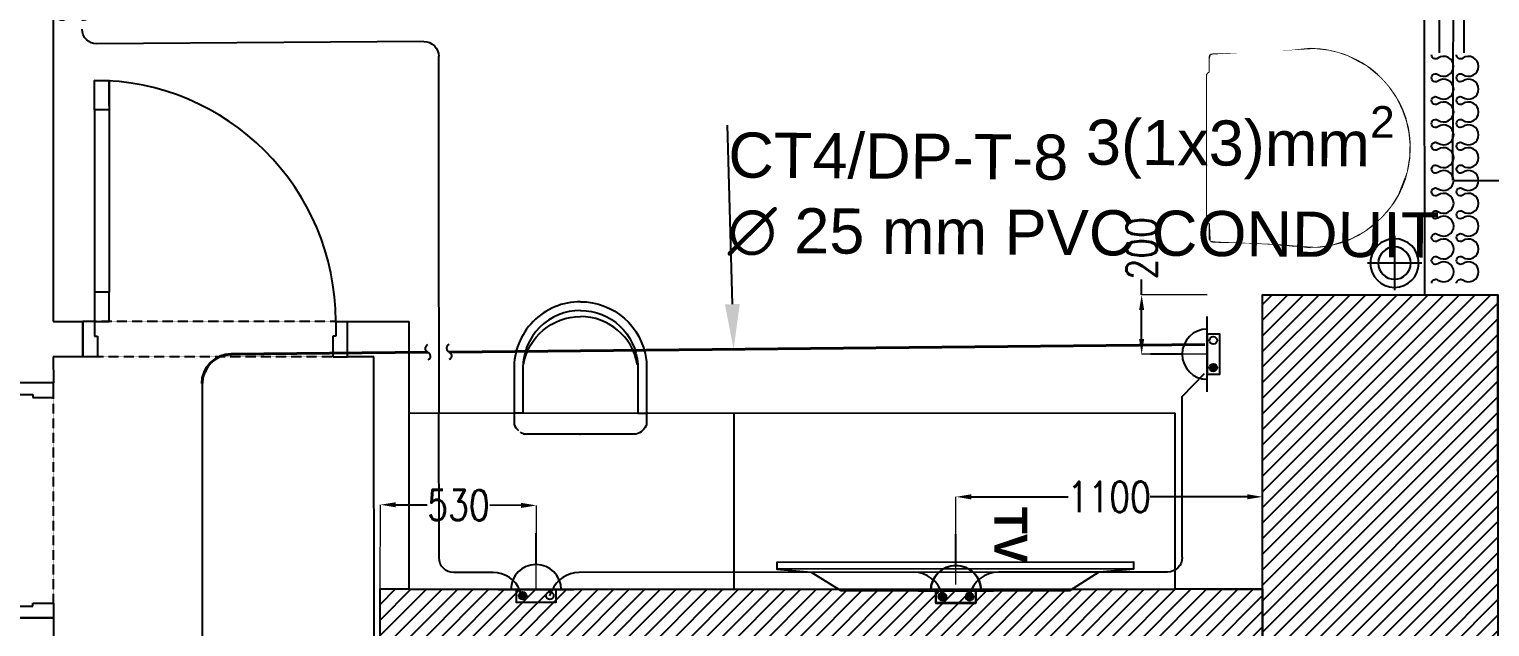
# Model space of a CAD drawing. Extents: x -678889171 to 586587, y -792238163 to 335485.
# Drawn here: x 85497 to 90462, y 32468 to 34501 of the extents above; entities that cross this region are included whole.
import ezdxf
from ezdxf import colors
from ezdxf.entities.mleader import LeaderData, LeaderLine
from ezdxf.math import Vec2, Vec3

# ---------------------------------------------------------------- set-up
doc = ezdxf.new("R2010")
doc.units = 0
doc.header["$MEASUREMENT"] = 0
doc.set_wipeout_variables(frame=1)
doc.linetypes.add('XR-Typ24$0$XR-A-2ND-FLOOR$0$XR-A-TYP-2-3-4-5-6-7-8-9-10$0$XR-A-TYP-2-3-4-6-7-8-9-10$0$HIDDEN', pattern=[0.375, 0.25, -0.125])
doc.layers.get('0').update_dxf_attribs({"color": 8})
doc.layers.get('Defpoints').update_dxf_attribs({"color": 252})
for name, color, linetype in [('1', 8, 'Continuous'), ('9TH-FURN$0$A-SITE-PATT', 252, 'Continuous'), ('E-CUT-LINE', 1, 'Continuous'), ('E-LIT-WIR-NO', 4, 'Continuous'), ('E-POW-BLOCK', 4, 'Continuous'), ('E-POW-WIR-NO', 4, 'Continuous'), ('E-TEXT', 3, 'Continuous'), ('HR_LIGHT', 1, 'Continuous'), ('loop line emped', 1, 'Continuous'), ('powr wire', 4, 'Continuous'), ('XR-A-9TH-FLOOR$0$A-ANNO-SYMB', 252, 'Continuous'), ('XR-A-9TH-FLOOR$0$A-WALL', 252, 'Continuous'), ('XR-A-col-910$0$A-COLS', 252, 'Continuous'), ('XR-A-col-910$0$A-COLS-PATT', 252, 'Continuous'), ('XR-A-TYP.furn$0$2ND-FURN$0$XR-A-TYP-2-3-4-5-6-7-8-9-10$0$XR-A-TYP$0$TYPICAL TYPES$0$I-WIPEOUT', 252, 'Continuous'), ('XR-A-TYP.furn$0$2ND-FURN$0$XR-A-TYP-2-3-4-5-6-7-8-9-10$0$XR-A-TYP$0$TYPICAL TYPES$0$XREF_3BR$0$I-EQPM', 252, 'Continuous'), ('XR-A-TYP.furn$0$2ND-FURN$0$XR-A-TYP-2-3-4-5-6-7-8-9-10$0$XR-A-TYP$0$TYPICAL TYPES$0$XREF_3BR$0$I-FURN', 252, 'Continuous'), ('XR-A-TYP.furn$0$2ND-FURN$0$XR-A-TYP-2-3-4-5-6-7-8-9-10$0$XR-A-TYP$0$TYPICAL TYPES$0$XREF_3BR$0$I-FURN-CHAR', 252, 'Continuous'), ('XR-A-TYP.furn$0$2ND-FURN$0$XR-A-TYP-2-3-4-5-6-7-8-9-10$0$XR-A-TYP$0$TYPICAL TYPES$0$XREF_3BR$0$I-SPCL', 252, 'Continuous'), ('XR-A-TYP.furn$0$2ND-FURN$0$XR-A-TYP-2-3-4-5-6-7-8-9-10$0$XR-A-TYP$0$TYPICAL TYPES$0$XREF_STU$0$I-FURN', 252, 'Continuous'), ('XR-A-TYP.furn$0$2ND-FURN$0$XR-A-TYP-2-3-4-5-6-7-8-9-10$0$XR-A-TYP$0$TYPICAL TYPES$0$XREF_STU$0$I-FURN-CHAR', 252, 'Continuous'), ('XR-A-TYP.furn$0$2ND-FURN$0$XR-A-TYP-2-3-4-5-6-7-8-9-10$0$XR-A-TYP$0$TYPICAL TYPES$0$XREF_STU$0$I-WIPEOUT', 252, 'Continuous'), ('XR-A-TYP.furn$0$A-SITE-PATT', 252, 'Continuous'), ('XR-Typ24$0$XR-A-2ND-FLOOR$0$XR-A-TYP-2-3-4-5-6-7-8-9-10$0$A-WALL', 252, 'Continuous'), ('XR-Typ24$0$XR-A-2ND-FLOOR$0$XR-A-TYP-2-3-4-5-6-7-8-9-10$0$XR-A-TYP-2-3-4-6-7-8-9-10$0$A-DOOR', 252, 'Continuous'), ('XR-Typ24$0$XR-A-2ND-FLOOR$0$XR-A-TYP-2-3-4-5-6-7-8-9-10$0$XR-A-TYP-2-3-4-6-7-8-9-10$0$A-FLOR-OVHD', 252, 'XR-Typ24$0$XR-A-2ND-FLOOR$0$XR-A-TYP-2-3-4-5-6-7-8-9-10$0$XR-A-TYP-2-3-4-6-7-8-9-10$0$HIDDEN')]:
    doc.layers.add(name, color=color, linetype=linetype)
doc.layers.add('XR-A-col-910$0$MOD-COL', color=252, linetype='Continuous', lineweight=50)
doc.styles.get("Standard").update_dxf_attribs({"font": 'arial.ttf'})
doc.styles.add('Work$0$E-M.MODUL', font='romans.shx', dxfattribs={"width": 0.8})
doc.styles.add('XR-A-TYP.furn$0$2ND-FURN$0$XR-A-TYP-2-3-4-5-6-7-8-9-10$0$XR-A-TYP$0$TYPICAL TYPES$0$XREF_3BR$0$KZT', font='')
doc.styles.get('XR-A-TYP.furn$0$2ND-FURN$0$XR-A-TYP-2-3-4-5-6-7-8-9-10$0$XR-A-TYP$0$TYPICAL TYPES$0$XREF_3BR$0$KZT').set_extended_font_data('AvantGarde LT Medium', bold=True)
doc.dimstyles.new('Work$0$S-DIM', dxfattribs={"dimscale": 500, "dimtxt": 0.2065, "dimasz": 0.104, "dimexe": 0, "dimexo": 0, "dimgap": 0, "dimtad": 0, "dimdec": 0, "dimzin": 0, "dimdsep": 46, "dimtxsty": 'Work$0$E-M.MODUL', "dimcen": 0.25, "dimclrd": 5, "dimclre": 5, "dimclrt": 1, "dimadec": 0, "dimazin": 0, "dimtfac": 1, "dimtdec": 0, "dimtofl": 0, "dimtmove": 0, "dimatfit": 3, "dimfxl": 1, "dimtolj": 1, "dimtzin": 0, "dimlwe": 13, "dimarcsym": 0})

# ---------------------------------------------------------------- blocks, each defined once
blk = doc.blocks.new('UPS DUPLEX')
at = {"layer": 'E-POW-BLOCK'}
h = blk.add_hatch(color=3, dxfattribs=at)
h.dxf.hatch_style = 1
edge = h.paths.add_edge_path()
edge.add_arc((32.76164670027364, 27.61793282304821), 0.03025259035537483, 0, 360)
at = {"color": 3}
blk.add_line((32.86807620287158, 27.86607925039647), (32.86807620287158, 28.02111755226736), dxfattribs=at)
at = {"layer": 'E-POW-BLOCK', "color": 3}
blk.add_line((33.16807635287157, 27.66607915039653), (32.56807605287158, 27.66607915039647), dxfattribs=at)
blk.add_lwpolyline([(33.02738579121696, 27.6660791503965), (32.7087666145262, 27.6660791503965), (32.7087666145262, 27.56731597363002), (33.02738579121696, 27.56731597363002)], close=True, dxfattribs=at)
for centre in [(32.76164670027364, 27.61793282304821), (32.9777216971127, 27.61793282304821)]:
    blk.add_circle(centre, 0.03025259035537483, dxfattribs=at)
blk.add_arc((32.86807620287158, 27.66607915039647), 0.2000001000000001, 2.035554996136651e-12, 180, dxfattribs=at)
blk = doc.blocks.new('SO1')
at = {"layer": 'E-POW-BLOCK'}
h = blk.add_hatch(color=3, dxfattribs=at)
h.dxf.hatch_style = 1
edge = h.paths.add_edge_path()
edge.add_arc((-0.1064295025979398, -0.04814632734824666), 0.03025259035537483, 0, 360)
at = {"layer": 'E-POW-BLOCK', "color": 3}
for p, q in [((1.42e-14, 0.2000001000000597), (0, 0.4500002250000599)), ((-0.3000001499999971, 7.11e-14), (0.3000001499999971, 1.42e-14))]:
    blk.add_line(p, q, dxfattribs=at)
blk.add_lwpolyline([(0.1593095883453804, 4.265338082731773e-14), (-0.1593095883453804, 4.265338082731773e-14), (-0.1593095883453804, -0.09876317676643645), (0.1593095883453804, -0.09876317676643645)], close=True, dxfattribs=at)
for centre in [(-0.1064295025979398, -0.04814632734824666), (0.1096454942411166, -0.04814632734824666)]:
    blk.add_circle(centre, 0.03025259035537483, dxfattribs=at)
blk.add_arc((0, 1.42e-14), 0.2000001000000001, 0, 179.9999999999979, dxfattribs=at)
blk = doc.blocks.new('*D2908')
at = {"layer": '1', "color": 5, "lineweight": -2, "transparency": 16777216}
for p, q in [((89278.43753424106, 33597.11595232661), (89278.43753424106, 33649.11595232661)), ((89278.43753424106, 33447.42262925523), (89278.43753424106, 33545.11595232661))]:
    blk.add_line(p, q, dxfattribs=at)
at = {"layer": '1', "color": 5, "lineweight": 13, "transparency": 16777216}
for p, q in [((89501.56643198739, 33597.11595232661), (89278.43753424106, 33597.11595232661)), ((89501.56650811789, 33395.42262925523), (89278.43753424106, 33395.42262925523))]:
    blk.add_line(p, q, dxfattribs=at)
at = {"layer": '1', "color": 5, "transparency": 16777216}
for points in [[(89269.77086757439, 33545.11595232661), (89287.10420090774, 33545.11595232661), (89278.43753424106, 33597.11595232661)], [(89269.77086757439, 33447.42262925523), (89287.10420090774, 33447.42262925523), (89278.43753424106, 33395.42262925523)]]:
    blk.add_solid(points, dxfattribs=at)
at = {"layer": 'Defpoints', "color": 0, "transparency": 16777216}
for p in [(89278.43753424106, 33597.11595232661), (89501.56643198739, 33597.11595232661, -6.813038319921408e-06), (89501.56650811789, 33395.42262925523, -6.226237717254704e-06)]:
    blk.add_point(p, dxfattribs=at)
at = {"layer": '1', "color": 1, "transparency": 16777216, "insert": (89278.43753424106, 33755.31595232657), "char_height": 103.25, "attachment_point": 5, "rotation": 90, "style": 'Work$0$E-M.MODUL'}
blk.add_mtext('\\A1;200', dxfattribs=at)
blk = doc.blocks.new('*D2931')
at = {"layer": '1', "color": 5, "lineweight": 13, "transparency": 16777216}
for p, q in [((88647.09993990083, 32612.55517618451), (88647.09993990083, 32910.32276131777)), ((89689.56535095072, 32612.55517618451), (89689.56535095072, 32910.32276131777))]:
    blk.add_line(p, q, dxfattribs=at)
at = {"layer": '1', "color": 5, "lineweight": -2, "transparency": 16777216}
for p, q in [((88699.09993990083, 32910.32276131777), (89028.69931209245, 32910.32276131777)), ((89637.56535095072, 32910.32276131777), (89307.96597875911, 32910.32276131777))]:
    blk.add_line(p, q, dxfattribs=at)
at = {"layer": '1', "color": 5, "transparency": 16777216}
for points in [[(88699.09993990083, 32918.98942798444), (88699.09993990083, 32901.65609465111), (88647.09993990083, 32910.32276131777)], [(89637.56535095072, 32918.98942798444), (89637.56535095072, 32901.65609465111), (89689.56535095072, 32910.32276131777)]]:
    blk.add_solid(points, dxfattribs=at)
at = {"layer": 'Defpoints', "color": 0, "transparency": 16777216}
for p in [(89689.56535095072, 32910.32276131777), (88647.09993990083, 32612.55517618451, 0.000110208487544609), (89689.56535095072, 32612.55517618451)]:
    blk.add_point(p, dxfattribs=at)
at = {"layer": '1', "color": 1, "transparency": 16777216, "insert": (89168.33264542578, 32910.32276131777), "char_height": 103.25, "attachment_point": 5, "style": 'Work$0$E-M.MODUL'}
blk.add_mtext('\\A1;1100', dxfattribs=at)
blk = doc.blocks.new('*D2932')
at = {"layer": '1', "color": 5, "lineweight": 13, "transparency": 16777216}
for p, q in [((86689.56535095074, 32597.11598560929), (86690.90782495588, 32883.47220157809)), ((87219.71738012813, 32594.63056612735), (87221.05985413327, 32880.98678209615))]:
    blk.add_line(p, q, dxfattribs=at)
at = {"layer": '1', "color": 5, "lineweight": -2, "transparency": 16777216}
for p, q in [((86742.90725352366, 32883.22842170797), (86849.78500658502, 32882.72736534107)), ((87169.0604255655, 32881.23056196626), (87062.18267250415, 32881.73161833316))]:
    blk.add_line(p, q, dxfattribs=at)
at = {"layer": '1', "color": 5, "transparency": 16777216}
for points in [[(86742.94788350201, 32891.89499313593), (86742.8666235453, 32874.56185028001), (86690.90782495588, 32883.47220157809)], [(87169.10105554386, 32889.89713339422), (87169.01979558714, 32872.56399053829), (87221.05985413327, 32880.98678209615)]]:
    blk.add_solid(points, dxfattribs=at)
at = {"layer": 'Defpoints', "color": 0, "transparency": 16777216}
for p in [(87221.05985413327, 32880.98678209615), (86689.56535095074, 32597.11598560929), (87219.71738012813, 32594.63056612735, 0.000110208485921993)]:
    blk.add_point(p, dxfattribs=at)
at = {"layer": '1', "color": 1, "transparency": 16777216, "insert": (86955.98383954457, 32882.22949183712), "char_height": 103.25, "attachment_point": 5, "rotation": 359.7313921374739, "style": 'Work$0$E-M.MODUL'}
blk.add_mtext('\\A1;530', dxfattribs=at)
blk = doc.blocks.new('CW_0.000')
blk.add_lwpolyline([(0, -25.98557292037257, 0.66), (0, 0, -0.66), (0, 25.98557292037257, 0.97)], format="xyb")
blk = doc.blocks.new('*D2992')
at = {"layer": '1', "color": 5, "lineweight": 13, "transparency": 16777216}
for p, q in [((85308.47124671881, 34378.47009044798), (85308.53261835825, 34585.68773351773)), ((85458.47124014006, 34378.42566495711), (85458.5326117795, 34585.64330802685))]:
    blk.add_line(p, q, dxfattribs=at)
at = {"layer": '1', "color": 5, "lineweight": -2, "transparency": 16777216}
for p, q in [((85360.53261607762, 34585.67233268089), (85406.53261406014, 34585.65870886368)), ((85458.5326117795, 34585.64330802685), (85510.53260949887, 34585.62790719001))]:
    blk.add_line(p, q, dxfattribs=at)
at = {"layer": '1', "color": 5, "transparency": 16777216}
for points in [[(85360.53518288376, 34594.33899896744), (85360.53004927147, 34577.00566639433), (85308.53261835825, 34585.68773351773)], [(85406.53518086628, 34594.32537515023), (85406.530047254, 34576.99204257712), (85458.5326117795, 34585.64330802685)]]:
    blk.add_solid(points, dxfattribs=at)
at = {"layer": 'Defpoints', "color": 0, "transparency": 16777216}
for p in [(85458.5326117795, 34585.64330802685), (85308.47124671881, 34378.47009044798), (85458.47124014006, 34378.42566495711)]:
    blk.add_point(p, dxfattribs=at)
at = {"layer": '1', "color": 1, "transparency": 16777216, "insert": (85610.83260509989, 34585.59820134511), "char_height": 103.25, "attachment_point": 5, "rotation": 359.9830307122172, "style": 'Work$0$E-M.MODUL'}
blk.add_mtext('\\A1;150', dxfattribs=at)
blk = doc.blocks.new('*U1517')
at = {"layer": 'XR-A-col-910$0$A-COLS-PATT'}
h = blk.add_hatch(dxfattribs=at)
h.set_pattern_fill('ANSI31', color=256, scale=300)
h.set_pattern_definition([(45, (-300, -900), (-26.51650429449553, 26.51650429449553), [])])
h.paths.add_polyline_path([(-16133.46579891467, 85098.79667194281), (-15333.46579891467, 85098.79667194281), (-15333.46579891467, 83898.79667194281), (-16133.46579891467, 83898.79667194281)])
at = {"layer": 'XR-A-col-910$0$A-COLS'}
blk.add_lwpolyline([(-16133.46579891467, 85098.79667194281), (-15333.46579891467, 85098.79667194281), (-15333.46579891467, 83898.79667194281), (-16133.46579891467, 83898.79667194281)], close=True, dxfattribs=at)
blk = doc.blocks.new('*U1544')
at = {"layer": 'XR-A-col-910$0$A-COLS-PATT'}
h = blk.add_hatch(dxfattribs=at)
h.set_pattern_fill('ANSI31', color=256, scale=300)
h.set_pattern_definition([(45, (-2500, 100), (-26.51650429449553, 26.51650429449553), [])])
h.paths.add_polyline_path([(-18333.46579891467, 85098.79667194281), (-15333.46579891467, 85098.79667194281), (-15333.46579891467, 84898.79667194281), (-18333.46579891467, 84898.79667194281)])
at = {"layer": 'XR-A-col-910$0$A-COLS'}
blk.add_lwpolyline([(-18333.46579891467, 85098.79667194281), (-15333.46579891467, 85098.79667194281), (-15333.46579891467, 84898.79667194281), (-18333.46579891467, 84898.79667194281)], close=True, dxfattribs=at)
blk = doc.blocks.new('XR-A-col-910')
at = {"layer": 'XR-A-col-910$0$MOD-COL'}
for name, p in [('*U1517', (108623.4657989147, -65023.79667194281)), ('*U1544', (107823.4657989147, -66023.79667194281))]:
    blk.add_blockref(name, p, dxfattribs=at)
blk = doc.blocks.new('*U1060')
for p, q in [((39.99999999999545, 819.9999999996726), (39.99999999998647, 199.9999999998977)), ((89.99999999997726, 819.9999999996726), (89.99999999996828, 199.9999999998977)), ((0, -20), (4.547473508864641e-12, 99.99999999993177)), ((39.99999999999091, 99.9999999999318), (4.547473508864641e-12, 99.99999999993177)), ((39.99999999999091, 99.9999999999318), (39.99999999999102, 49.9999999999477)), ((859.9999999996908, 99.99999999993177), (859.9999999996908, 49.99999999994769)), ((859.9999999996908, 99.99999999993177), (899.9999999996771, 99.9999999999318)), ((899.9999999996726, -20), (899.9999999996771, 99.9999999999318)), ((39.99999999999102, 49.9999999999477), (49.99999999999102, 49.9999999999477)), ((49.99999999999102, 49.9999999999477), (49.99999999999091, -20)), ((859.9999999996908, 49.99999999994769), (849.9999999996953, 49.9999999999477)), ((849.9999999996953, 49.9999999999477), (849.9999999996862, -20)), ((49.99999999999091, -20), (0, -20)), ((849.9999999996862, -20), (899.9999999996726, -20))]:
    blk.add_line(p, q)
for points in [[(89.99999999996817, 819.9999999996726), (39.99999999998636, 819.9999999996726), (39.99999999998636, 919.9999999996362), (89.99999999996817, 919.9999999996362), (89.99999999996817, 832.9999999996653), (89.99999999996817, 919.9999999996362)], [(89.99999999996828, 199.9999999998977), (39.99999999998647, 199.9999999998977), (39.99999999998636, 99.9999999999318), (89.99999999996817, 99.9999999999318), (89.99999999996817, 186.9999999999004)]]:
    blk.add_lwpolyline(points, close=True)
blk.add_arc((39.99999999998636, 99.9999999999318), 819.9999999997044, 7.016709298534877e-15, 90)
at = {"layer": 'XR-Typ24$0$XR-A-2ND-FLOOR$0$XR-A-TYP-2-3-4-5-6-7-8-9-10$0$XR-A-TYP-2-3-4-6-7-8-9-10$0$A-FLOR-OVHD'}
for p, q in [((859.9999999996908, 99.99999999993177), (39.99999999998636, 99.9999999999318)), ((849.9999999996953, -20), (49.99999999999091, -20))]:
    blk.add_line(p, q, dxfattribs=at)
blk = doc.blocks.new('*U1062')
for p, q in [((39.99999999999557, 719.9999999996726), (39.99999999998647, 199.9999999998977)), ((89.99999999997738, 719.9999999996726), (89.99999999996828, 199.9999999998977)), ((0, -20), (4.547473508864641e-12, 99.99999999993177)), ((39.99999999999091, 99.9999999999318), (4.547473508864641e-12, 99.99999999993177)), ((39.99999999999091, 99.9999999999318), (39.99999999999102, 49.9999999999477)), ((759.9999999996908, 99.9999999999318), (759.9999999996908, 49.99999999994769)), ((759.9999999996908, 99.9999999999318), (799.9999999996771, 99.99999999993177)), ((799.9999999996726, -20), (799.9999999996771, 99.99999999993177)), ((39.99999999999102, 49.9999999999477), (49.99999999999102, 49.9999999999477)), ((49.99999999999102, 49.9999999999477), (49.99999999999091, -20)), ((759.9999999996908, 49.99999999994769), (749.9999999996953, 49.9999999999477)), ((749.9999999996953, 49.9999999999477), (749.9999999996862, -20)), ((49.99999999999091, -20), (0, -20)), ((749.9999999996862, -20), (799.9999999996726, -20))]:
    blk.add_line(p, q)
for points in [[(89.99999999996828, 719.9999999996726), (39.99999999998647, 719.9999999996726), (39.99999999998636, 819.9999999996362), (89.99999999996817, 819.9999999996362), (89.99999999996817, 732.9999999996653), (89.99999999996817, 819.9999999996362)], [(89.99999999996828, 199.9999999998977), (39.99999999998647, 199.9999999998977), (39.99999999998636, 99.9999999999318), (89.99999999996817, 99.9999999999318), (89.99999999996817, 186.9999999999004)]]:
    blk.add_lwpolyline(points, close=True)
blk.add_arc((39.99999999998636, 99.9999999999318), 719.9999999997044, 7.016709298534877e-15, 90)
at = {"layer": 'XR-Typ24$0$XR-A-2ND-FLOOR$0$XR-A-TYP-2-3-4-5-6-7-8-9-10$0$XR-A-TYP-2-3-4-6-7-8-9-10$0$A-FLOR-OVHD'}
for p, q in [((759.9999999996908, 99.9999999999318), (39.99999999998636, 99.9999999999318)), ((749.9999999996953, -20), (49.99999999999091, -20))]:
    blk.add_line(p, q, dxfattribs=at)
blk = doc.blocks.new('XR-Typ24')
at = {"layer": 'XR-Typ24$0$XR-A-2ND-FLOOR$0$XR-A-TYP-2-3-4-5-6-7-8-9-10$0$A-WALL'}
for p, q in [((88378.94043654618, 21578.05745595059, 0.0001048464020808038), (88378.72258051364, 19984.39120697704)), ((88378.72258051364, 19984.39120697704), (88479.05417754539, 19984.42804572398)), ((88479.05417754539, 19984.42804572398), (88479.09826886322, 19864.42805365575)), ((89379.05396678508, 19984.75864572247), (89588.92608890658, 19984.83570437628)), ((89379.09806824366, 19864.75850643133), (89379.05396678508, 19984.75864572247)), ((89589.3328468194, 19076.27776203863), (89588.92608890658, 19984.83570437628)), ((88479.09826886322, 19864.42805365575), (88378.76655870184, 19864.3912150219)), ((88378.76655870184, 19864.3912150219), (88379.64678588838, 19776.3771872341, -1.790682132762e-08)), ((89468.97982039208, 19864.79150862014), (89379.09806824366, 19864.75850643133)), ((89470.5322424687, 16397.21158307795), (89468.97982039208, 19864.79150862014)), ((88379.64678588838, 19776.3771872341, 0.0001048464020808032), (88259.48923048822, 19776.33315093067, 0.0001048464020808032)), ((89589.3328468194, 19076.27776203863), (92290, 19073.88699378497))]:
    blk.add_line(p, q, dxfattribs=at)
blk.add_lwpolyline([(88260.87175683849, 15036.69875144027), (88259.6842827428, 18270.82639272213), (85752.2152416383, 18269.90572595051), (85460.69915188912, 17977.67743392002), (85289.425964771, 18159.79139627099), (85653.08626818922, 18519.87639474805), (86012.14029216755, 18519.99412978215), (86011.71240779976, 19226.12863904574), (86261.8270809885, 19226.22039715906), (86262.14072303165, 18372.01958718582), (88259.64611251102, 18372.76721626865), (88259.71198498734, 18977.19999204198), (88379.71197682325, 18977.2439704686), (88380.88603412865, 15036.69875144027)], dxfattribs=at)
at = {"layer": 'XR-Typ24$0$XR-A-2ND-FLOOR$0$XR-A-TYP-2-3-4-5-6-7-8-9-10$0$XR-A-TYP-2-3-4-6-7-8-9-10$0$A-DOOR', "extrusion": (-2.238352514659314e-11, -8.224288274006438e-15, -1), "xscale": -0.9999999999999953, "zscale": -0.9999999999999953, "rotation": 359.9789480440072}
blk.add_blockref('*U1060', (-88479.0909201513, 19884.42805233379, -0.0001068449463939589), dxfattribs=at)
at = {"layer": 'XR-Typ24$0$XR-A-2ND-FLOOR$0$XR-A-TYP-2-3-4-5-6-7-8-9-10$0$XR-A-TYP-2-3-4-6-7-8-9-10$0$A-DOOR', "extrusion": (-8.224275876296262e-15, 2.238352514659764e-11, -1), "zscale": -1, "rotation": 269.9789480757376}
blk.add_blockref('*U1062', (-88359.48922387842, 19776.36989329816, -0.0001044223707221304), dxfattribs=at)
blk = doc.blocks.new('XR-A-TYP.furn$0$2ND-FURN$0$XR-A-TYP-2-3-4-5-6-7-8-9-10$0$XR-A-TYP$0$TYPICAL TYPES$0$XREF_3BR$0$05BDRAPE')
for points in [[(-499.9999999464611, -0.007317029360705177, 0.6084162951123453), (-485.6876040540799, 27.64812586541491, -0.6084162951122525), (-450.0052802005411, 96.59608375602733, -0.6084162951122473), (-414.3151123277518, 27.65218589760429, 1.932002826394105), (-385.68717424987, 27.65381441154647, -0.6084162951122525), (-350.0048504171813, 96.60177230215885, -0.6084162951122473), (-314.3146825443803, 27.65787446456263, 1.932002826394105), (-285.6867444664986, 27.65950297851647, -0.6084162951122525), (-250.0044206129714, 96.60746084827879, -0.6084162951122473), (-214.3142527610088, 27.66356301069419, 1.932002826394115), (-185.6863146831388, 27.66519152463637, -0.6084162951122473), (-149.9961468311762, 96.60908936222097, -0.6084162951122525), (-114.3138229776491, 27.66113149245865, 1.932002826394105), (-85.68588489976736, 27.65950297850481, -0.6084162951122473), (-49.9957170269663, 96.60340081610103, -0.6084162951122525), (-14.31339319427769, 27.65544292548866, 0.6084357809803709), (0, 0, -0.6084162951122473)], [(0, 0, 0.6084162951123453), (14.31239589238126, 27.65544289477562, -0.6084162951122525), (49.99471974592002, 96.60340078538803, -0.6084162951122473), (85.68488761870938, 27.659502926965, 1.932002826394105), (114.3128256965911, 27.66113144090718, -0.6084162951122525), (149.9951495292798, 96.60908933151956, -0.6084162951122473), (185.6853174020808, 27.66519149392333, 1.932002826394105), (214.3132554799625, 27.66682000787718, -0.6084162951122525), (249.9955793334897, 96.6147778776395, -0.6084162951122473), (285.6857471854523, 27.6708800400549, 1.932002826394115), (314.3136852633223, 27.67250855399708, -0.6084162951122473), (350.0038531152849, 96.61640639158168, -0.6084162951122525), (385.686176968812, 27.66844852181936, 1.932002826394105), (414.3141150466938, 27.66682000786552, -0.6084162951122473), (450.0042829194948, 96.61071784546174, -0.6084162951122525), (485.6866067521834, 27.66275995484936, 0.6084357809803709), (499.9999999464611, 0.007317029360705177, -0.6084162951122473)]]:
    blk.add_lwpolyline(points, format="xyb")
blk = doc.blocks.new('XR-A-TYP.furn$0$2ND-FURN$0$XR-A-TYP-2-3-4-5-6-7-8-9-10$0$XR-A-TYP$0$TYPICAL TYPES$0$XREF_3BR$0$GUEST T1')
blk.add_line((-974.1497980180211, -13.60383929059026), (-1214.386710619445, -13.60383929059026))
for centre, start, end in [((-1258.020802481602, 72.13247426581802), 296.9730728878956, 333.1822537220144), ((-1258.020802481602, -99.34015284711495), 26.81774627798563, 63.02692711210436)]:
    blk.add_arc(centre, 96.20108853275326, start, end)
at = {"xscale": -0.9651072330830278, "yscale": 0.9651072330830278, "zscale": 0.9651072330830278}
blk.add_blockref('XR-A-TYP.furn$0$2ND-FURN$0$XR-A-TYP-2-3-4-5-6-7-8-9-10$0$XR-A-TYP$0$TYPICAL TYPES$0$XREF_3BR$0$05BDRAPE', (-482.5536164898367, -46.60651370798587), dxfattribs=at)
blk = doc.blocks.new('XR-A-TYP.furn$0$2ND-FURN$0$XR-A-TYP-2-3-4-5-6-7-8-9-10$0$XR-A-TYP$0$TYPICAL TYPES$0$XREF_3BR$0$GS-1')
at = {"xscale": -0.8044866682359963, "yscale": 0.8044866682359963, "zscale": 0.8044866682359963, "rotation": 90}
for p in [(-31.14893258635093, 38.24495238425858), (53.25563512649605, 38.24495238425858)]:
    blk.add_blockref('XR-A-TYP.furn$0$2ND-FURN$0$XR-A-TYP-2-3-4-5-6-7-8-9-10$0$XR-A-TYP$0$TYPICAL TYPES$0$XREF_3BR$0$GUEST T1', p, dxfattribs=at)
blk = doc.blocks.new('XR-A-TYP.furn$0$2ND-FURN$0$XR-A-TYP-2-3-4-5-6-7-8-9-10$0$XR-A-TYP$0$TYPICAL TYPES$0$XREF_3BR$0$A$C772058DD')
at = {"layer": 'XR-A-TYP.furn$0$2ND-FURN$0$XR-A-TYP-2-3-4-5-6-7-8-9-10$0$XR-A-TYP$0$TYPICAL TYPES$0$XREF_3BR$0$I-EQPM', "extrusion": (4.770349413675872e-08, -1.063459508416526e-10, 0.9999999999999989)}
blk.add_blockref('XR-A-TYP.furn$0$2ND-FURN$0$XR-A-TYP-2-3-4-5-6-7-8-9-10$0$XR-A-TYP$0$TYPICAL TYPES$0$XREF_3BR$0$GS-1', (-115.2940482527286, -408.4437209139469, 2.250876777199832e-06), dxfattribs=at)
blk = doc.blocks.new('XR-A-TYP.furn$0$2ND-FURN$0$XR-A-TYP-2-3-4-5-6-7-8-9-10$0$XR-A-TYP$0$TYPICAL TYPES$0$XREF_3BR$0$60 INCH TV')
at = {"layer": 'XR-A-TYP.furn$0$2ND-FURN$0$XR-A-TYP-2-3-4-5-6-7-8-9-10$0$XR-A-TYP$0$TYPICAL TYPES$0$XREF_3BR$0$I-EQPM'}
blk.add_lwpolyline([(-14235.89923996949, 12033.19976698633), (-14235.89923996949, 11254.19976698633), (-14172.89923996949, 11154.19976698633), (-14162.89923996949, 11036.69976698633), (-14139.89923996949, 11036.69976698633), (-14139.89923996949, 12250.69976698633), (-14162.89923996949, 12250.69976698633), (-14172.89923996949, 12133.19976698633)], close=True, dxfattribs=at)
blk.add_lwpolyline([(-14235.89923996949, 12033.19976698633), (-14235.89923996949, 11254.19976698633), (-14172.89923996949, 11154.19976698633), (-14162.89923996949, 11036.69976698633), (-14139.89923996949, 11036.69976698633), (-14139.89923996949, 12250.69976698633), (-14162.89923996949, 12250.69976698633), (-14172.89923996949, 12133.19976698633)], close=True, dxfattribs=at)
for points in [[(-14162.89923996949, 11036.69976698633), (-14162.89923996949, 12250.69976698633)], [(-14162.89923996949, 11036.69976698633), (-14162.89923996949, 12250.69976698633)], [(-14172.89923996949, 12133.19976698633), (-14172.89923996949, 11154.19976698633)], [(-14172.89923996949, 12133.19976698633), (-14172.89923996949, 11154.19976698633)]]:
    blk.add_lwpolyline(points, dxfattribs=at)
blk = doc.blocks.new('XR-A-TYP.furn$0$2ND-FURN$0$XR-A-TYP-2-3-4-5-6-7-8-9-10$0$XR-A-TYP$0$TYPICAL TYPES$0$XREF_STU$0$XREF-1BA$0$RRR')
for p, q in [((11153.74917066609, 12036.70954488459), (11190.62014216685, 11995.8950064949)), ((11364.1938023142, 11788.83901285303), (11189.9031649743, 11981.77105719927)), ((11189.9031649743, 11981.77105719927), (11364.1938023142, 11788.83901285303)), ((11538.48443965414, 11595.90696850674), (11364.1938023142, 11788.83901285303)), ((11364.1938023142, 11788.83901285303), (11538.48443965414, 11595.90696850674)), ((11552.60838894976, 11595.18999131419), (11589.47936045052, 11554.3754529245))]:
    blk.add_line(p, q)
for centre, radius, start, end in [((11638.75094234545, 12036.86799675987), 355.000000000004, 42.09397601750414, 132.0939760175041), ((8901.202798015345, 14521.92564402561), 3344.176629126302, 312.3640654130264, 318.3691843601607), ((11565.60059625468, 12206.51582222498), 100.1970634018671, 45.14004842641235, 166.2879080969246), ((11638.75094234545, 12036.86799675987), 279.9999999999869, 42.09397601750414, 105.4883247163395), ((11681.25178621408, 12174.11036543838), 112.7836623802793, 47.14775460036248, 113.5012061074702), ((9019.936597370119, 14529.27500134394), 3336.147666089237, 310.5910582296187, 316.7791743477787), ((11459.736370177, 12212.84903028239), 19.39123029566452, 63.926628575791, 170.3764341503446), ((11638.75094234545, 12036.86799675987), 279.9999999999869, 121.162063139923, 132.0939760175041), ((11662.41884413719, 12218.9335830029), 102.7662740291916, 298.7881460780294, 21.61728602119145), ((11638.75094234545, 12036.86799675987), 355.000000000004, 312.0939760175041, 42.09397601750414), ((11623.48590803975, 12279.63645984736), 193.5942154744537, 199.1620949031359, 296.4335132347396), ((11571.59292443008, 11984.12973769915), 280.0000000000043, 42.09397601750414, 47.40461557547349), ((11638.75094234545, 12036.86799675987), 279.9999999999905, 312.0939760175041, 42.09397601750414), ((11707.02152272585, 12117.94920916716), 11.96296197939477, 282.7716142003282, 65.8901501884113), ((11571.59292443016, 11984.12973769906), 279.9999999999869, 312.0939760175041, 42.09397601750414), ((11161.16963391018, 12043.41303093613), 9.999999999992644, 130.7668319559783, 222.0939760175041), ((11197.32362821838, 11988.47454325081), 10.00000000001577, 132.0939760175041, 222.0939760175041), ((11197.32362821838, 11988.47454325081), 10.00000000001932, 132.0939760175041, 222.0939760175041), ((13853.15004051812, 9179.12100236711), 3336.147666089237, 127.4087776872228, 133.5968938054384), ((13833.81482605251, 9061.741797889563), 3344.176629126302, 125.8187676748375, 131.8238866219699), ((11545.90490289822, 11602.61045455828), 10.00000000000511, 222.0939760175041, 312.0939760175041), ((11545.90490289822, 11602.61045455828), 9.999999999998009, 222.0939760175041, 312.0939760175041), ((11596.89982369461, 11561.07893897604), 9.999999999998009, 222.0939760175041, 313.421120078972)]:
    blk.add_arc(centre, radius, start, end)
blk.add_wipeout([(11151.189034833398, 12044.035640017675), (11163.944834924308, 12059.504924246057), (11319.383396132967, 12211.964622345358), (11372.43545834383, 12268.810807777718), (11415.934109903345, 12313.23307990256), (11463.397748931973, 12345.536520519088), (11528.718526788381, 12374.385207471674), (11582.32488251684, 12387.354943410124), (11656.748712281165, 12391.411478264385), (11711.901384497582, 12384.249649719477), (11759.910756101379, 12370.552427818062), (11836.283900835446, 12332.386990355177), (11880.160997267854, 12297.148970675298), (11911.85316454246, 12263.67226530669), (11936.381170220091, 12230.365406187728), (11954.469519608638, 12199.184908912952), (11973.023901656732, 12156.394515462962), (11986.028935452674, 12110.50898740654), (11993.162213309213, 12057.304508542818), (11993.29442384997, 12018.870226824152), (11983.890728914805, 11953.78052642369), (11958.36425666277, 11882.36126774426), (11940.35561482951, 11849.625849966502), (11920.428604110108, 11820.806211932471), (11887.457222965182, 11783.549647680486), (11858.335183939775, 11760.074155178538), (11603.773376603322, 11553.815725471386), (11596.899823694606, 11551.07893897604), (11587.062384360324, 11557.05093879875), (11552.608388949757, 11595.189991314195), (11548.308182630091, 11592.903537100583), (11541.678879025701, 11593.547302665644), (11534.678972220654, 11600.119453025936), (11189.903164974283, 11981.77105719926), (11187.323628218364, 11988.47454325081), (11188.040192319193, 11992.191775810916), (11189.376648795202, 11994.544594160636), (11190.620142160002, 11995.895006489027)]).dxf.layer = 'XR-A-TYP.furn$0$2ND-FURN$0$XR-A-TYP-2-3-4-5-6-7-8-9-10$0$XR-A-TYP$0$TYPICAL TYPES$0$XREF_STU$0$I-WIPEOUT'
blk = doc.blocks.new('XR-A-TYP.furn$0$2ND-FURN$0$XR-A-TYP-2-3-4-5-6-7-8-9-10$0$XR-A-TYP$0$TYPICAL TYPES$0$XREF_STU$0$wer')
for radius in [225.0000000000001, 150.0000000000013]:
    blk.add_circle((4479.183287873024, 10803.44510900417), radius)
at = {"layer": 'XR-A-TYP.furn$0$2ND-FURN$0$XR-A-TYP-2-3-4-5-6-7-8-9-10$0$XR-A-TYP$0$TYPICAL TYPES$0$XREF_STU$0$I-FURN'}
for p, q in [((4479.183287873115, 10551.92683941854), (4479.183287872936, 11054.96337858981)), ((4730.701557458658, 10803.44510900444), (4227.665018287389, 10803.44510900426))]:
    blk.add_line(p, q, dxfattribs=at)
blk = doc.blocks.new('XR-A-TYP.furn$0$2ND-FURN$0$XR-A-TYP-2-3-4-5-6-7-8-9-10$0$XR-A-TYP$0$TYPICAL TYPES$0$XREF_3BR$0$A$C06C057AB')
for points in [[(266.2079415266113, 239.7402413451637), (282.6337997739717, 268.1118153647913, -0.2383550156616002), (346.2607021053533, 282.8636688518309), (787.4392034120224, 28.14914236174445)], [(136.0251510267994, 9.999999999992724, -0.03780525072759344), (156.7726082474678, 50.71799290405761), (265.1461339202575, 237.906233487276)], [(180.2581376611592, 10, -0.0157443857735324), (188.0750813252793, 24.56625938060461), (291.3232295351095, 203.3972978672537), (256.7839491409982, 223.3385607004093)], [(564.0146262300293, 157.1433821413557), (566.8499527586998, 155.5064056067931, -0.237862764258523)], [(569.6852792873522, 153.8694290722342), (566.8499527586998, 155.5064056067931, 0.237862764258523)], [(264.1252286960445, -368.8281971769975, -0.3774043344711436), (136.0251510267994, 9.999999999992724, -0.3672835872673226)], [(284.1228824706961, -334.1912448071271, -0.3960092024874322), (180.2581376611592, 10, -0.3838838980380321)], [(182.2329436790728, 10.07215761338011, 0.3651949839303655), (298.0029242247739, -310.1503072778869)], [(182.2329436790728, 10.07215761338011, 7.27759952173e-05), (182.2063389184245, 9.999999999996362, 7.27759952173e-05)], [(800.1295100265838, 9.999999999996362, 0.07692524385882317), (787.4392034120224, 28.14914236174445)], [(264.1252286960272, -368.8281971769902, 0.4212194881982746), (681.1391975914851, -252.0251986077565), (789.0622063898577, -64.57685198584659)], [(284.1228824706843, -334.1912448071162, 0.4143369466616901), (642.8398954682664, -237.9923284828183), (746.0880436779439, -59.1612899960819), (780.6273240720543, -79.10255282923754)], [(790.0447379439424, -62.87032140105293), (806.4771747050268, -34.32929816485921, 0.1205431498806751), (804.1486498496092, 0)], [(633.2087039559158, -250.2988189804528, -0.3651949839303626), (298.0029242247576, -310.1503072778796, -1.119522673888404)]]:
    blk.add_lwpolyline(points, format="xyb")
blk = doc.blocks.new('XR-A-TYP.furn$0$furn24')
at = {"layer": 'XR-A-TYP.furn$0$2ND-FURN$0$XR-A-TYP-2-3-4-5-6-7-8-9-10$0$XR-A-TYP$0$TYPICAL TYPES$0$XREF_3BR$0$I-EQPM'}
blk.add_line((93041.18803875324, 20072.91802359548, 0.0001048649188082304), (93039.87422156967, 23651.14475545437, 0.0001048649188082304), dxfattribs=at)
at = {"xscale": -1, "rotation": 0.02103728163207919}
blk.add_blockref('XR-A-TYP.furn$0$2ND-FURN$0$XR-A-TYP-2-3-4-5-6-7-8-9-10$0$XR-A-TYP$0$TYPICAL TYPES$0$XREF_3BR$0$A$C772058DD', (93040.27628892197, 20484.60899869895, 9.679162610620361e-05), dxfattribs=at)
blk.add_wipeout([(92192.07678547077, 19673.26732168275), (89588.86652876556, 19672.702424592375), (89589.08678338664, 19072.831212156), (92192.29703482, 19073.410467315927)]).translate(0, 0, 0.000104864917187014).dxf.layer = 'XR-A-TYP.furn$0$2ND-FURN$0$XR-A-TYP-2-3-4-5-6-7-8-9-10$0$XR-A-TYP$0$TYPICAL TYPES$0$I-WIPEOUT'
at = {"layer": 'XR-A-TYP.furn$0$2ND-FURN$0$XR-A-TYP-2-3-4-5-6-7-8-9-10$0$XR-A-TYP$0$TYPICAL TYPES$0$XREF_3BR$0$I-FURN'}
blk.add_line((90692.40966069761, 19672.94189358212, 0.000104864917187014), (90692.44194092286, 19076.26426021609), dxfattribs=at)
at = {"layer": 'XR-A-TYP.furn$0$2ND-FURN$0$XR-A-TYP-2-3-4-5-6-7-8-9-10$0$XR-A-TYP$0$TYPICAL TYPES$0$XREF_3BR$0$I-FURN', "elevation": 0.000104864917187014}
blk.add_lwpolyline([(92192.07678541282, 19673.26732167978), (92192.29704012949, 19073.396109268), (89589.08678336302, 19072.83121218058), (89588.86652876555, 19672.70242459238)], close=True, dxfattribs=at)
at = {"layer": 'XR-A-TYP.furn$0$2ND-FURN$0$XR-A-TYP-2-3-4-5-6-7-8-9-10$0$XR-A-TYP$0$TYPICAL TYPES$0$XREF_3BR$0$I-EQPM', "rotation": 90.02103728163202}
blk.add_blockref('XR-A-TYP.furn$0$2ND-FURN$0$XR-A-TYP-2-3-4-5-6-7-8-9-10$0$XR-A-TYP$0$TYPICAL TYPES$0$XREF_3BR$0$60 INCH TV', (103083.8511776433, 33309.79535903163, 0.0001048649188082304), dxfattribs=at)
at = {"layer": 'XR-A-TYP.furn$0$2ND-FURN$0$XR-A-TYP-2-3-4-5-6-7-8-9-10$0$XR-A-TYP$0$TYPICAL TYPES$0$XREF_3BR$0$I-FURN-CHAR', "extrusion": (9.409018354320641e-11, -3.876100286427191e-08, 0.9999999999999993), "xscale": 0.7439036754620615, "yscale": 0.7439036754620615, "zscale": 0.7439036754620615, "rotation": 209.999372054505}
blk.add_blockref('XR-A-TYP.furn$0$2ND-FURN$0$XR-A-TYP-2-3-4-5-6-7-8-9-10$0$XR-A-TYP$0$TYPICAL TYPES$0$XREF_3BR$0$A$C06C057AB', (90478.2722624366, 19912.39532261555, -0.0006491749803853532), dxfattribs=at)
at = {"layer": 'XR-A-TYP.furn$0$2ND-FURN$0$XR-A-TYP-2-3-4-5-6-7-8-9-10$0$XR-A-TYP$0$TYPICAL TYPES$0$XREF_STU$0$I-FURN-CHAR', "xscale": -0.9500000000000002, "yscale": 0.9500000000000003, "zscale": 0.95, "rotation": 222.1150132991322}
blk.add_blockref('XR-A-TYP.furn$0$2ND-FURN$0$XR-A-TYP-2-3-4-5-6-7-8-9-10$0$XR-A-TYP$0$TYPICAL TYPES$0$XREF_STU$0$XREF-1BA$0$RRR', (76782.31642644705, 21641.95937229732, 0.000104864917184998), dxfattribs=at)
at = {"layer": 'XR-A-TYP.furn$0$2ND-FURN$0$XR-A-TYP-2-3-4-5-6-7-8-9-10$0$XR-A-TYP$0$TYPICAL TYPES$0$XREF_3BR$0$I-SPCL', "insert": (91634.46671352373, 19354.13001340324, 0.0001048878727471011), "char_height": 112.5, "attachment_point": 4, "rotation": 270.02103728163206, "style": 'XR-A-TYP.furn$0$2ND-FURN$0$XR-A-TYP-2-3-4-5-6-7-8-9-10$0$XR-A-TYP$0$TYPICAL TYPES$0$XREF_3BR$0$KZT'}
blk.add_mtext_dynamic_manual_height_columns('TV', width=1932.754287415214, gutter_width=905.8973797663639, heights=[596.9653617934965], dxfattribs=at)
at = {"layer": 'XR-A-TYP.furn$0$2ND-FURN$0$XR-A-TYP-2-3-4-5-6-7-8-9-10$0$XR-A-TYP$0$TYPICAL TYPES$0$XREF_STU$0$I-FURN', "xscale": -0.3671517824412127, "yscale": 0.3671517824412127, "zscale": 0.3671517824412129, "rotation": 180.021037281632}
blk.add_blockref('XR-A-TYP.furn$0$2ND-FURN$0$XR-A-TYP-2-3-4-5-6-7-8-9-10$0$XR-A-TYP$0$TYPICAL TYPES$0$XREF_STU$0$wer', (91292.67531536419, 24148.83358233767, 0.0001002072093088915), dxfattribs=at)
blk = doc.blocks.new('XR-A-TYP.furn')
at = {"layer": 'XR-A-TYP.furn$0$A-SITE-PATT'}
blk.add_blockref('XR-A-TYP.furn$0$furn24', (0, 0), dxfattribs=at)

msp = doc.modelspace()

# ---------------------------------------------------------------- block references
at = {"layer": 'XR-A-9TH-FLOOR$0$A-WALL'}
msp.add_blockref('XR-A-col-910', (-2800.434649049275, 13522.11598560929), dxfattribs=at)

# ---------------------------------------------------------------- next in the draw order: block references
at = {"layer": 'XR-A-9TH-FLOOR$0$A-ANNO-SYMB'}
msp.add_blockref('XR-Typ24', (-2800.434649049275, 13522.11598560929), dxfattribs=at)

# ---------------------------------------------------------------- next in the draw order: linework, layer by layer
at = {"layer": 'XR-A-9TH-FLOOR$0$A-WALL'}
msp.add_lwpolyline([(89489.56535095072, 32596.00297939425), (89689.56535095072, 32596.00297939425), (89689.56535095072, 33597.11598560929), (90488.74402139607, 33597.100295617), (90489.56535095072, 32397.11598560221), (89489.56533642308, 32397.11598560929)], dxfattribs=at)

# ---------------------------------------------------------------- next in the draw order: block references
at = {"layer": '9TH-FURN$0$A-SITE-PATT'}
msp.add_blockref('XR-A-TYP.furn', (-2800.434649049275, 13522.11598560929), dxfattribs=at)

# ---------------------------------------------------------------- next in the draw order: linework, layer by layer
at = {"layer": '1', "color": 4}
for p, q in [((88577.88740338068, 32664.71323266122, 0.0001048673226593641), (88577.87673281881, 32664.75533983412, 0.0001048649188082304)), ((87172.8402371975, 32574.04638905457, 0.0001102084859216507), (87165.97642045977, 32590.7597824329, 9.079607951716084e-05)), ((87266.59452305877, 32574.04638905459, 0.0001102084859216489), (87273.5512432681, 32590.98600238116, 3.983237915704957e-05)), ((88601.59653804507, 32571.15446351021, 0.0001102084875446092), (88599.75005355236, 32578.44088787114, 0.000109792513774446)), ((88692.6021381366, 32571.15446351021, 0.0001102084875446111), (88694.50517521796, 32578.66405040579, 0.0001301008687553881))]:
    msp.add_line(p, q, dxfattribs=at)
at = {"layer": '1', "color": 4, "extrusion": (-8.977623461864067e-10, 1.161119342372872e-06, 0.999999999999326)}
msp.add_arc((87073.47324695488, 32552.77079859288, 0.03785430331402899), 100, 22.32685914975562, 90.04430034123138, dxfattribs=at)
at = {"layer": '1', "color": 4, "extrusion": (-2.65436080822067e-10, 3.43301285604102e-07, 0.9999999999999412)}
msp.add_arc((87366.05441677294, 32552.99701856115, 0.01120519422347836), 100, 90.0443003412313, 157.6731408501965, dxfattribs=at)
at = {"layer": '1', "color": 4, "extrusion": (-4.413172732909931e-11, 5.707769147281979e-08, 0.9999999999999984)}
msp.add_arc((88502.81417964332, 32553.87594639973, 0.001965384651427063), 100, 14.2202153570515, 90.0443003412313, dxfattribs=at)
at = {"layer": '1', "color": 4, "extrusion": (-2.526412882839316e-10, 3.267531633164113e-07, 0.9999999999999467)}
msp.add_arc((88791.441049127, 32554.0991089327, 0.01075287450979695), 100, 90.0443003412313, 165.7797846429604, dxfattribs=at)
at = {"layer": 'E-POW-WIR-NO', "extrusion": (1.605154882769507e-27, -1.202095934730366e-28, -1)}
for p, q in [((86838.50650578548, 34458.469596101, 8.313102329492884e-05), (85726.63850929055, 34450.86681367891, 8.313102329492884e-05)), ((86890.16733958261, 32702.62911371226, 8.313102329492884e-05), (86888.84837516051, 34408.50942430054, 8.313102329492884e-05)), ((87073.39592828098, 32652.770768724, 8.313102329491479e-05), (86940.20598397407, 32652.66778799453, 8.313102329491479e-05)), ((88502.73686096942, 32653.87591650888, 8.313102329493799e-05), (87365.97709809904, 32652.99698867219, 8.313102329493387e-05)), ((88827.05327735611, 32654.12667373618, 8.313102329494254e-05), (88791.3637304531, 32654.09907904355, 8.313102329493907e-05)), ((89366.70597718275, 32654.543926172, 8.313102329494254e-05), (88827.05327735611, 32654.12667373617, 8.313102329494254e-05))]:
    msp.add_line(p, q, dxfattribs=at)
at = {"layer": 'E-POW-WIR-NO'}
for p, q in [((89416.19620681138, 33251.66883497941, 8.313102329492884e-05), (89492.45121759558, 33329.14743554973)), ((89416.66730290037, 32704.58257056351, 8.313102329492884e-05), (89416.24426517703, 33251.71766449073, 8.313102329492884e-05))]:
    msp.add_line(p, q, dxfattribs=at)
at = {"layer": 'E-POW-WIR-NO', "extrusion": (1.605154882769507e-27, -1.202095934730366e-28, -1)}
for centre, radius, start, end in [((-85726.29662497007, 34500.86564481642, -8.313102329492884e-05), 50.00000000006138, 269.608226374355, 359.6209854914121), ((-86838.84839010602, 34408.4707649636, -8.313102329492884e-05), 49.99999999993013, 89.60822637435496, 179.9556996587692), ((-86940.16732463721, 32702.66777304912, -8.313102329492884e-05), 50.00000000004648, 269.9556996587687, 359.9556996587693), ((-89366.66731784577, 32704.54391122657, -8.313102329492884e-05), 50.00000000003199, 179.9556996587692, 269.9556996587687)]:
    msp.add_arc(centre, radius, start, end, dxfattribs=at)
at = {"layer": 'HR_LIGHT', "color": 3}
msp.add_line((86084.32474533262, 33295.20941293644, 8.313185190327076e-05), (86085.0886093596, 32307.24907248266, 8.313185190327241e-05), dxfattribs=at)
at = {"layer": 'loop line emped', "color": 240, "true_color": 0xed1f24}
for p, q in [((90345.30069494442, 36953.22859967692), (90334.80977848635, 33986.60619372998, 0.0001037891018084537)), ((90339.39778418295, 33985.95324953446, 0.0001037891018084537), (90563.98067407482, 33985.95324953446, 0.0001037891018084537))]:
    msp.add_line(p, q, dxfattribs=at)
at = {"layer": 'powr wire', "color": 3, "lineweight": 40}
for p, q in [((89493.19869626834, 33428.81567263941), (86924.13186845326, 33402.78720818124, 7.121330201578826e-05)), ((86852.21768965418, 33402.05861068948, 7.32067286086788e-05), (86183.31161884262, 33395.28159823443, 9.174848451786854e-05))]:
    msp.add_line(p, q, dxfattribs=at)
at = {"layer": 'powr wire', "color": 3, "lineweight": 40, "extrusion": (2.771930391219829e-08, 2.143181081848631e-11, 0.9999999999999998)}
msp.add_arc((86184.32471544291, 33295.28673018973, 0.002470042988224822), 100, 90.58047152544654, 180.044299527478, dxfattribs=at)

# ---------------------------------------------------------------- next in the draw order: block references
at = {"layer": 'E-CUT-LINE'}
for p, rotation in [((86852.21768965418, 33402.05861068948, 7.32067286086788e-05), 0.580471524176342), ((86924.13186845326, 33402.78720818124, 7.121330201578785e-05), 180.5804715241762)]:
    msp.add_blockref('CW_0.000', p, dxfattribs=dict(at, rotation=rotation))
at = {"layer": 'E-LIT-WIR-NO', "xscale": -427.5336916951277, "yscale": 427.5336916951278, "zscale": 427.5336916951278}
msp.add_blockref('UPS DUPLEX', (102699.3098979161, 20763.55768668436, 0.000110208487544609), dxfattribs=at)
at = {"layer": 'E-POW-BLOCK', "xscale": 427.5336916951258, "yscale": 427.5336916951258, "zscale": 427.5336916951258, "rotation": 90.00002162668234}
msp.add_blockref('SO1', (89501.56650811786, 33395.42262925522, -6.816491855992572e-06), dxfattribs=at)
at = {"layer": 'E-POW-BLOCK', "xscale": 427.5336916951264, "yscale": 427.5336916951264, "zscale": 427.5336916951264}
for p in [(87219.71738012813, 32594.63056612733, 0.0001102084859243067), (88647.09933809083, 32591.05882196597, 0.0001155520562819017)]:
    msp.add_blockref('SO1', p, dxfattribs=at)

# ---------------------------------------------------------------- next in the draw order: dimensions: what is measured, and where the dimension line sits
at = {"layer": '1', "color": 4}
dim = msp.add_aligned_dim(p1=(85308.47124671881, 34378.47009044798), p2=(85458.47124014006, 34378.4256649571), distance=207.2176521579612, dimstyle='Work$0$S-DIM', dxfattribs=at)
dim.commit()
dim.dimension.update_dxf_attribs({"geometry": '*D2992', "text_midpoint": (85610.83260509989, 34585.59820134511)})
at = {"layer": '1', "color": 3}
dim = msp.add_linear_dim(base=(89278.43753424106, 33597.11595232661), p1=(89501.56650811786, 33395.42262925522, -6.226237717254704e-06), p2=(89501.56643198736, 33597.1159523266, -6.813038319921408e-06), angle=90, text='200', dimstyle='Work$0$S-DIM', dxfattribs=at)
dim.commit()
dim.dimension.update_dxf_attribs({"geometry": '*D2908', "text_midpoint": (89278.43753424106, 33755.31595232657)})
dim = msp.add_linear_dim(base=(89689.56535095072, 32910.32276131777), p1=(88647.09993990083, 32612.55517618451, 0.000110208487544609), p2=(89689.56535095072, 32612.55517618451), text='1100', dimstyle='Work$0$S-DIM', dxfattribs=at)
dim.commit()
dim.dimension.update_dxf_attribs({"geometry": '*D2931', "text_midpoint": (89168.33264542578, 32910.32276131777)})
dim = msp.add_aligned_dim(p1=(86689.56535095072, 32597.11598560929), p2=(87219.71738012813, 32594.63056612735, 0.000110208485921993), distance=286.3593627951163, dimstyle='Work$0$S-DIM', dxfattribs=at)
dim.commit()
dim.dimension.update_dxf_attribs({"geometry": '*D2932', "text_midpoint": (86955.98383954457, 32882.22949183712)})

# ---------------------------------------------------------------- next in the draw order: leaders
at = {"layer": 'E-TEXT', "color": 30}
ml = msp.add_multileader_mtext('Standard', dxfattribs=at)
ml.set_content('\\C30;CT1{\\fArial|b0|i0|c178|p34;6}/DP-T-8 {\\A1;3(1x3)mm\\H0.7x;\\S2^ ;\\H1.42857x; \\P∅ 25 mm PVC CONDUIT}', color=3)
ml.set_leader_properties(color=30)
ml.build(insert=Vec2(0, 0))
ml.multileader.update_dxf_attribs({"text_right_attachment_type": 6, "dogleg_length": 0.2763936738358556, "arrow_head_size": 153.5520410199195, "scale": 2})
ctx = ml.context
ctx.base_point, ctx.scale, ctx.char_height, ctx.arrow_head_size, ctx.landing_gap_size, ctx.plane_origin, ctx.plane_x_axis, ctx.plane_y_axis = Vec3(82254.12964360726, 34123.16131826413, 2.008185673630918e-06), 2, 153.5520410199195, 153.5520410199195, 3.071040820398391, Vec3(79966.96481457385, 43744.17399805191, 3.992815040049723e-05), Vec3(0.999976866597217, -0.00680193137365684, 3.477911888746864e-09), Vec3(0.006801931373656824, 0.999976866597217, 4.799668914001097e-09)
ctx.right_attachment = 6
notes = []
notes.append((ctx, [(1, (1, 1, 0), (84666.50785008716, 34002.35318587317, 9.899819659868292e-06), (-0.9999768665972169, 0.006801931373656839, -3.477911888746863e-09), 0.5527873476717116, [(1, [(85023.20861456505, 34600.50295295956, 1.400871429518119e-05)], 0, [])])]))
ctx.mtext.insert, ctx.mtext.text_direction, ctx.mtext.rotation, ctx.mtext.width, ctx.mtext.defined_height, ctx.mtext.flow_direction, ctx.mtext.extrusion = Vec3(82257.74385583542, 34203.00449351841, 2.402196417326586e-06), Vec3(0.999976866597217, -0.006801931373656839, 3.477911888746863e-09), 6.276383323354838, 3689.840183907986, 503.608197250026, 5, Vec3(-3.510478451379605e-09, -4.775901363335934e-09, 1)
ml = msp.add_multileader_mtext('Standard', dxfattribs=at)
ml.set_content('\\C30;CT4/DP-T-8 {\\A1;3(1x3)mm\\H0.7x;\\S2^ ;\\H1.42857x; \\P∅ 25 mm PVC CONDUIT}', color=3)
ml.set_leader_properties(color=30)
ml.build(insert=Vec2(0, 0))
ml.multileader.update_dxf_attribs({"text_right_attachment_type": 6, "dogleg_length": 0.2763936738358556, "arrow_head_size": 153.5520410199195, "scale": 2})
ctx = ml.context
ctx.base_point, ctx.scale, ctx.char_height, ctx.arrow_head_size, ctx.landing_gap_size, ctx.plane_origin, ctx.plane_x_axis, ctx.plane_y_axis = Vec3(87871.15408622069, 34174.2705395466, -0.0002140873181824867), 2, 153.5520410199195, 153.5520410199195, 3.071040820398391, Vec3(84377.52376666738, 43855.68916554067, -0.0001801141317215833), Vec3(0.999976866597217, -0.00680193137365684, 3.477911888746864e-09), Vec3(0.006801931373656824, 0.999976866597217, 4.799668914001097e-09)
ctx.right_attachment = 6
notes.append((ctx, [(0, (1, 1, 0), (87870.60131166087, 34174.27429956821, -0.0002140892407281751), (0.9999768665972169, -0.00680193137365681, 3.477911888746864e-09), 0.5527873476717114, [(1, [(87891.26993039678, 33412.00616450122, -0.0002176572014130614)], 0, [])])]))
ctx.mtext.insert, ctx.mtext.text_direction, ctx.mtext.rotation, ctx.mtext.width, ctx.mtext.defined_height, ctx.mtext.flow_direction, ctx.mtext.extrusion = Vec3(87874.76829844885, 34254.11371480089, -0.000213693307438791), Vec3(0.999976866597217, -0.006801931373656839, 3.477911888746863e-09), 6.276383323354838, 3689.840183907986, 503.608197250026, 5, Vec3(-3.510478451379605e-09, -4.775901363335934e-09, 1)
for ctx, leaders in notes:
    for number, flags, end, landing, length, lines in leaders:
        leader = LeaderData()
        leader.index, (leader.has_last_leader_line, leader.has_dogleg_vector, leader.attachment_direction) = number, flags
        leader.last_leader_point, leader.dogleg_vector, leader.dogleg_length = Vec3(end), Vec3(landing), length
        for number, points, colour, breaks in lines:
            line = LeaderLine()
            line.index, line.vertices, line.color, line.breaks = number, Vec3.list(points), colors.encode_raw_color(colour), breaks
            leader.lines.append(line)
        ctx.leaders.append(leader)

doc.saveas('drawing.dxf')
